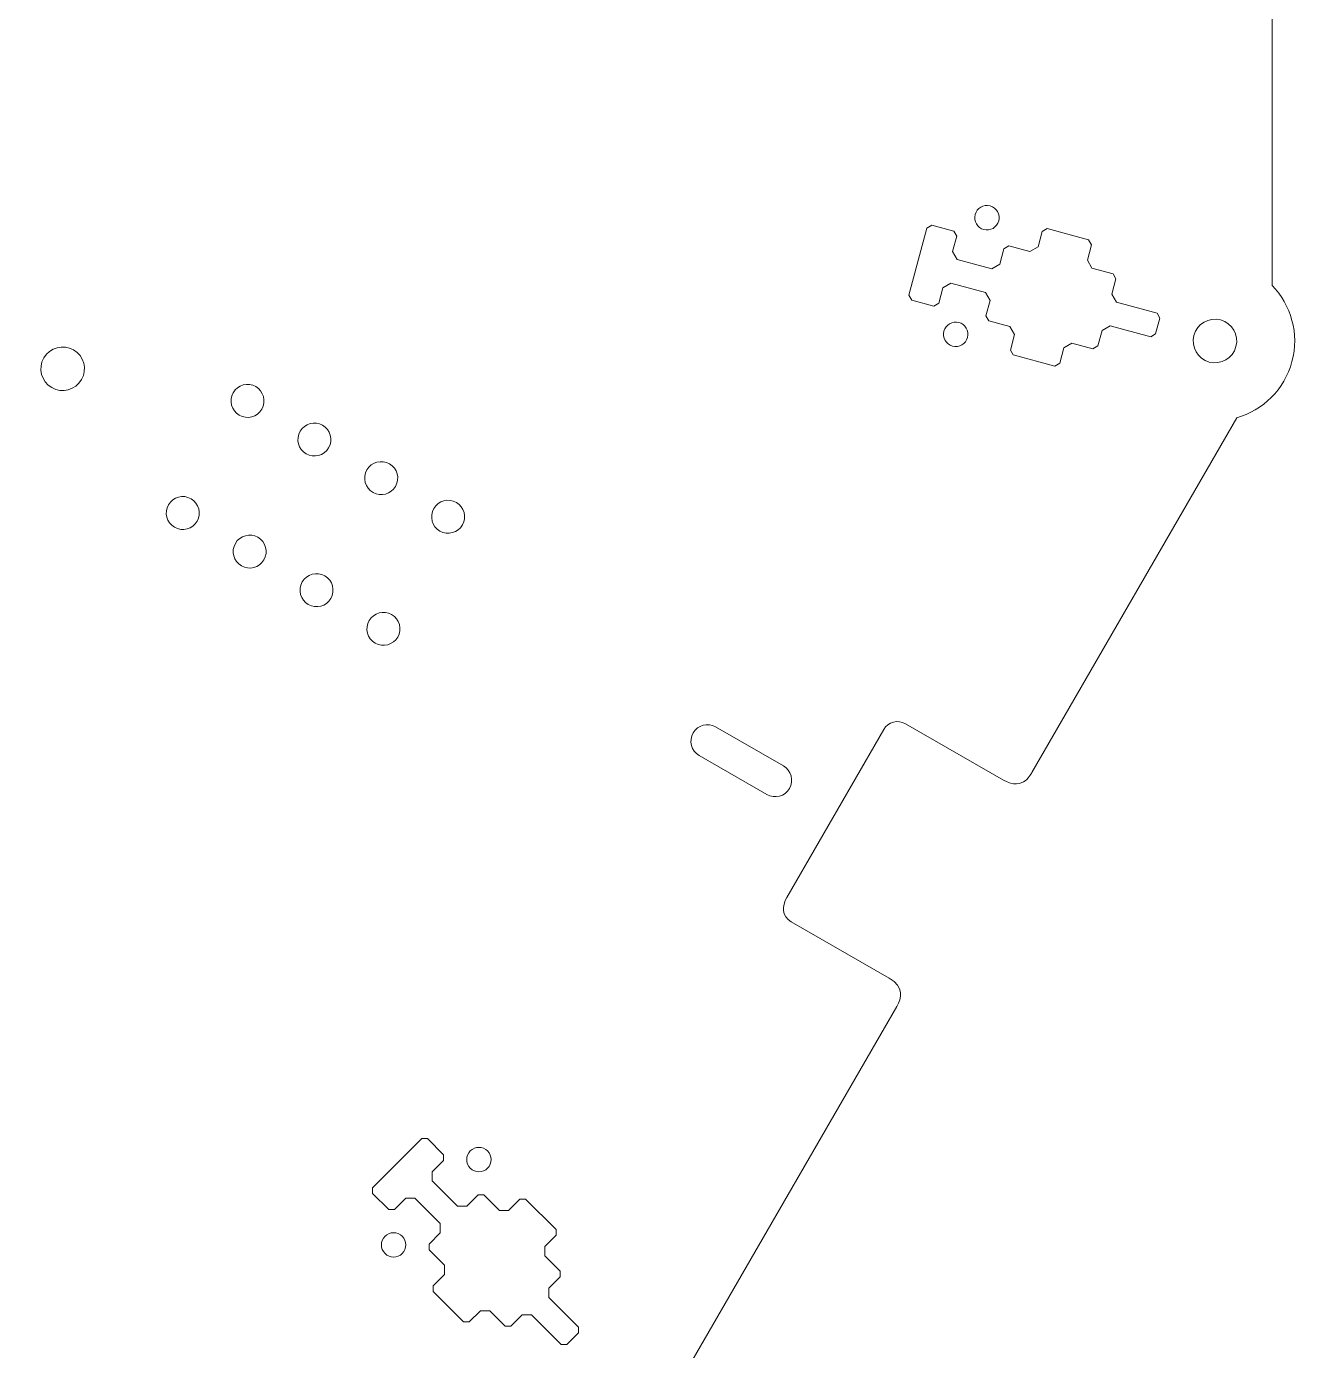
# Model space of a CAD drawing. Header units: millimetres. Extents: x -953 to 952, y -545 to 437.
# Drawn here: x -317.9 to -78.5, y -302.7 to -53.7 of the extents above; entities that cross this region are included whole.
import ezdxf

# ---------------------------------------------------------------- set-up
doc = ezdxf.new("R2010")
doc.units = ezdxf.units.MM
doc.header["$MEASUREMENT"] = 0
doc.layers.add('Layer 1', color=7, linetype='Continuous')

msp = doc.modelspace()

# ---------------------------------------------------------------- linework, layer by layer
at = {"layer": 'Layer 1', "lineweight": 9}
for points, knots in [([(-834.6309, -318.9228), (-830.7635, -322.7902), (-825.3098, -324.1036), (-820.3643, -322.8643), (-820.3643, -322.8643), (-820.3643, -322.8643), (-642.9089, -425.3183), (-642.9089, -425.3183), (-642.9089, -425.3183), (-641.5097, -430.2216), (-637.6452, -434.2887), (-632.3617, -435.7044), (-632.3617, -435.7044), (-627.0786, -437.12), (-621.6989, -435.5305), (-618.0356, -431.9846), (-618.0356, -431.9846), (-618.0356, -431.9846), (-540.963, -431.9845), (-540.963, -431.9845), (-540.963, -431.9845), (-539.1595, -431.9725), (-537.1274, -431.3999), (-537.1051, -428.0671), (-537.1051, -428.0671), (-537.1051, -428.0671), (-537.1049, -406.8183), (-537.1049, -406.8183), (-537.1049, -406.8183), (-537.1049, -404.6882), (-535.4382, -403.8182), (-533.5523, -403.8182), (-533.5523, -403.8182), (-533.5523, -403.8182), (-497.1043, -403.8181), (-497.1043, -403.8181), (-497.1043, -403.8181), (-495.4547, -403.8181), (-494.104, -405.1686), (-494.104, -406.8181), (-494.104, -406.8181), (-494.104, -406.8181), (-494.1044, -428.0669), (-494.1044, -428.0669), (-494.1044, -428.0669), (-494.0786, -431.9248), (-491.1176, -431.9848), (-490.3663, -431.9796), (-490.3663, -431.9796), (-490.2571, -431.9789), (-490.1527, -431.9846), (-490.0439, -431.9846), (-490.0439, -431.9846), (-490.0439, -431.9846), (-413.1279, -431.9846), (-413.1279, -431.9846), (-413.1279, -431.9846), (-409.4645, -435.5314), (-404.0842, -437.1214), (-398.8006, -435.7057), (-398.8006, -435.7057), (-393.5176, -434.2901), (-389.6533, -430.2238), (-388.2537, -425.3212), (-388.2537, -425.3212), (-329.1552, -391.2006), (-270.0566, -357.08), (-210.958, -322.9595), (-210.958, -322.9595), (-206.012, -324.1994), (-200.5575, -322.8863), (-196.6896, -319.0184), (-196.6896, -319.0184), (-192.8221, -315.151), (-191.5088, -309.6972), (-192.748, -304.7517), (-192.748, -304.7517), (-192.748, -304.7517), (-154.2119, -238.0049), (-154.2119, -238.0049), (-154.2119, -238.0049), (-153.3205, -236.437), (-152.8003, -234.3909), (-155.6755, -232.7052), (-155.6755, -232.7052), (-155.6755, -232.7052), (-174.0774, -222.0806), (-174.0774, -222.0806), (-174.0774, -222.0806), (-175.9221, -221.0155), (-175.8422, -219.1371), (-174.8992, -217.5039), (-174.8992, -217.5039), (-174.8992, -217.5039), (-156.6753, -185.939), (-156.6753, -185.939), (-156.6753, -185.939), (-155.8505, -184.5104), (-154.0056, -184.0159), (-152.5771, -184.8406), (-152.5771, -184.8406), (-152.5771, -184.8406), (-134.1753, -195.4654), (-134.1753, -195.4654), (-134.1753, -195.4654), (-130.3337, -197.6493), (-128.8817, -194.0068), (-128.8275, -194.0381), (-128.8275, -194.0381), (-128.8275, -194.0381), (-90.2942, -127.2964), (-90.2942, -127.2964), (-90.2942, -127.2964), (-85.3908, -125.8973), (-81.3236, -122.0329), (-79.9079, -116.7493), (-79.9079, -116.7493), (-78.4923, -111.4662), (-80.0818, -106.0865), (-83.6278, -102.4232), (-83.6278, -102.4232), (-83.6278, -102.4232), (-83.6277, 102.4845), (-83.6277, 102.4845), (-83.6277, 102.4845), (-80.0809, 106.1479), (-78.4908, 111.5283), (-79.9066, 116.8119), (-79.9066, 116.8119), (-81.3222, 122.0949), (-85.3886, 125.9592), (-90.2911, 127.3587), (-90.2911, 127.3587), (-124.4118, 186.4573), (-158.5324, 245.5559), (-192.653, 304.6545), (-192.653, 304.6545), (-191.4131, 309.6005), (-192.7262, 315.055), (-196.594, 318.9229), (-196.594, 318.9229), (-200.4614, 322.7903), (-205.9151, 324.1037), (-210.8606, 322.8644), (-210.8606, 322.8644), (-210.8606, 322.8644), (-388.316, 425.3184), (-388.316, 425.3184), (-388.316, 425.3184), (-389.7152, 430.2217), (-393.5797, 434.2888), (-398.8632, 435.7045), (-398.8632, 435.7045), (-404.1463, 437.1201), (-409.526, 435.5306), (-413.1893, 431.9847), (-413.1893, 431.9847), (-413.1893, 431.9847), (-490.2619, 431.9846), (-490.2619, 431.9846), (-490.2619, 431.9846), (-492.0654, 431.9726), (-494.0975, 431.4), (-494.1198, 428.0672), (-494.1198, 428.0672), (-494.1198, 428.0672), (-494.12, 406.8184), (-494.12, 406.8184), (-494.12, 406.8184), (-494.12, 404.6883), (-495.7867, 403.8183), (-497.6726, 403.8183), (-497.6726, 403.8183), (-497.6726, 403.8183), (-534.1206, 403.8182), (-534.1206, 403.8182), (-534.1206, 403.8182), (-535.7702, 403.8182), (-537.1209, 405.1687), (-537.1209, 406.8182), (-537.1209, 406.8182), (-537.1209, 406.8182), (-537.1205, 428.067), (-537.1205, 428.067), (-537.1205, 428.067), (-537.1472, 432.0616), (-540.3207, 431.9843), (-540.9299, 431.979), (-540.9299, 431.979), (-540.988, 431.9786), (-541.0384, 431.9847), (-541.0953, 431.9847), (-541.0953, 431.9847), (-541.0953, 431.9847), (-618.097, 431.9847), (-618.097, 431.9847), (-618.097, 431.9847), (-621.7604, 435.5315), (-627.1407, 437.1215), (-632.4243, 435.7058), (-632.4243, 435.7058), (-637.7073, 434.2902), (-641.5716, 430.2239), (-642.9712, 425.3213), (-642.9712, 425.3213), (-702.0697, 391.2007), (-761.1683, 357.0801), (-820.2669, 322.9596), (-820.2669, 322.9596), (-825.2129, 324.1995), (-830.6674, 322.8864), (-834.5353, 319.0185), (-834.5353, 319.0185), (-838.4028, 315.1511), (-839.7161, 309.6973), (-838.4769, 304.7518), (-838.4769, 304.7518), (-838.4769, 304.7518), (-877.013, 238.005), (-877.013, 238.005), (-877.013, 238.005), (-877.9044, 236.4371), (-878.4246, 234.391), (-875.5494, 232.7053), (-875.5494, 232.7053), (-875.5494, 232.7053), (-857.1475, 222.0807), (-857.1475, 222.0807), (-857.1475, 222.0807), (-855.3028, 221.0156), (-855.3827, 219.1372), (-856.3257, 217.504), (-856.3257, 217.504), (-856.3257, 217.504), (-874.5496, 185.9391), (-874.5496, 185.9391), (-874.5496, 185.9391), (-875.3744, 184.5105), (-877.2193, 184.016), (-878.6478, 184.8407), (-878.6478, 184.8407), (-878.6478, 184.8407), (-897.0496, 195.4655), (-897.0496, 195.4655), (-897.0496, 195.4655), (-900.8912, 197.6494), (-902.3432, 194.0069), (-902.3974, 194.0382), (-902.3974, 194.0382), (-902.3974, 194.0382), (-940.9307, 127.2965), (-940.9307, 127.2965), (-940.9307, 127.2965), (-945.8341, 125.8974), (-949.9013, 122.033), (-951.317, 116.7494), (-951.317, 116.7494), (-952.7326, 111.4663), (-951.1431, 106.0866), (-947.5971, 102.4233), (-947.5971, 102.4233), (-947.5971, 102.4233), (-947.5972, -102.4844), (-947.5972, -102.4844), (-947.5972, -102.4844), (-951.144, -106.1478), (-952.7341, -111.5282), (-951.3183, -116.8118), (-951.3183, -116.8118), (-949.9027, -122.0948), (-945.8363, -125.9591), (-940.9338, -127.3586), (-940.9338, -127.3586), (-906.8131, -186.4572), (-872.6925, -245.5558), (-838.5719, -304.6544), (-838.5719, -304.6544), (-839.8118, -309.6004), (-838.4987, -315.0549), (-834.6309, -318.9228)], [0, 0, 0, 0, 0.01408451, 0.01408451, 0.01408451, 0.01408451, 0.02816901, 0.02816901, 0.02816901, 0.02816901, 0.04225352, 0.04225352, 0.04225352, 0.04225352, 0.05633803, 0.05633803, 0.05633803, 0.05633803, 0.07042254, 0.07042254, 0.07042254, 0.07042254, 0.08450704, 0.08450704, 0.08450704, 0.08450704, 0.09859155, 0.09859155, 0.09859155, 0.09859155, 0.11267606, 0.11267606, 0.11267606, 0.11267606, 0.12676056, 0.12676056, 0.12676056, 0.12676056, 0.14084507, 0.14084507, 0.14084507, 0.14084507, 0.15492958, 0.15492958, 0.15492958, 0.15492958, 0.16901408, 0.16901408, 0.16901408, 0.16901408, 0.18309859, 0.18309859, 0.18309859, 0.18309859, 0.1971831, 0.1971831, 0.1971831, 0.1971831, 0.21126761, 0.21126761, 0.21126761, 0.21126761, 0.22535211, 0.22535211, 0.22535211, 0.22535211, 0.23943662, 0.23943662, 0.23943662, 0.23943662, 0.25352113, 0.25352113, 0.25352113, 0.25352113, 0.26760563, 0.26760563, 0.26760563, 0.26760563, 0.28169014, 0.28169014, 0.28169014, 0.28169014, 0.29577465, 0.29577465, 0.29577465, 0.29577465, 0.30985915, 0.30985915, 0.30985915, 0.30985915, 0.32394366, 0.32394366, 0.32394366, 0.32394366, 0.33802817, 0.33802817, 0.33802817, 0.33802817, 0.35211268, 0.35211268, 0.35211268, 0.35211268, 0.36619718, 0.36619718, 0.36619718, 0.36619718, 0.38028169, 0.38028169, 0.38028169, 0.38028169, 0.3943662, 0.3943662, 0.3943662, 0.3943662, 0.4084507, 0.4084507, 0.4084507, 0.4084507, 0.42253521, 0.42253521, 0.42253521, 0.42253521, 0.43661972, 0.43661972, 0.43661972, 0.43661972, 0.45070423, 0.45070423, 0.45070423, 0.45070423, 0.46478873, 0.46478873, 0.46478873, 0.46478873, 0.47887324, 0.47887324, 0.47887324, 0.47887324, 0.49295775, 0.49295775, 0.49295775, 0.49295775, 0.50704225, 0.50704225, 0.50704225, 0.50704225, 0.52112676, 0.52112676, 0.52112676, 0.52112676, 0.53521127, 0.53521127, 0.53521127, 0.53521127, 0.54929577, 0.54929577, 0.54929577, 0.54929577, 0.56338028, 0.56338028, 0.56338028, 0.56338028, 0.57746479, 0.57746479, 0.57746479, 0.57746479, 0.5915493, 0.5915493, 0.5915493, 0.5915493, 0.6056338, 0.6056338, 0.6056338, 0.6056338, 0.61971831, 0.61971831, 0.61971831, 0.61971831, 0.63380282, 0.63380282, 0.63380282, 0.63380282, 0.64788732, 0.64788732, 0.64788732, 0.64788732, 0.66197183, 0.66197183, 0.66197183, 0.66197183, 0.67605634, 0.67605634, 0.67605634, 0.67605634, 0.69014085, 0.69014085, 0.69014085, 0.69014085, 0.70422535, 0.70422535, 0.70422535, 0.70422535, 0.71830986, 0.71830986, 0.71830986, 0.71830986, 0.73239437, 0.73239437, 0.73239437, 0.73239437, 0.74647887, 0.74647887, 0.74647887, 0.74647887, 0.76056338, 0.76056338, 0.76056338, 0.76056338, 0.77464789, 0.77464789, 0.77464789, 0.77464789, 0.78873239, 0.78873239, 0.78873239, 0.78873239, 0.8028169, 0.8028169, 0.8028169, 0.8028169, 0.81690141, 0.81690141, 0.81690141, 0.81690141, 0.83098592, 0.83098592, 0.83098592, 0.83098592, 0.84507042, 0.84507042, 0.84507042, 0.84507042, 0.85915493, 0.85915493, 0.85915493, 0.85915493, 0.87323944, 0.87323944, 0.87323944, 0.87323944, 0.88732394, 0.88732394, 0.88732394, 0.88732394, 0.90140845, 0.90140845, 0.90140845, 0.90140845, 0.91549296, 0.91549296, 0.91549296, 0.91549296, 0.92957746, 0.92957746, 0.92957746, 0.92957746, 0.94366197, 0.94366197, 0.94366197, 0.94366197, 0.95774648, 0.95774648, 0.95774648, 0.95774648, 0.97183099, 0.97183099, 0.97183099, 0.97183099, 1, 1, 1, 1]), ([(-277.8822, -126.8184), (-279.3649, -125.9623), (-279.8729, -124.0664), (-279.0168, -122.5837), (-279.0168, -122.5837), (-278.1608, -121.101), (-276.2649, -120.593), (-274.7822, -121.449), (-274.7822, -121.449), (-273.2994, -122.3051), (-272.7914, -124.201), (-273.6475, -125.6837), (-273.6475, -125.6837), (-274.5035, -127.1664), (-276.3994, -127.6744), (-277.8822, -126.8184)], [0, 0, 0, 0, 0.2, 0.2, 0.2, 0.2, 0.4, 0.4, 0.4, 0.4, 0.6, 0.6, 0.6, 0.6, 1, 1, 1, 1]), ([(-265.305, -134.0798), (-266.7877, -133.2238), (-267.2957, -131.3279), (-266.4396, -129.8451), (-266.4396, -129.8451), (-265.5836, -128.3624), (-263.6877, -127.8544), (-262.205, -128.7105), (-262.205, -128.7105), (-260.7222, -129.5665), (-260.2142, -131.4624), (-261.0703, -132.9451), (-261.0703, -132.9451), (-261.9263, -134.4279), (-263.8222, -134.9359), (-265.305, -134.0798)], [0, 0, 0, 0, 0.2, 0.2, 0.2, 0.2, 0.4, 0.4, 0.4, 0.4, 0.6, 0.6, 0.6, 0.6, 1, 1, 1, 1]), ([(-252.7278, -141.3413), (-254.2105, -140.4852), (-254.7185, -138.5893), (-253.8624, -137.1066), (-253.8624, -137.1066), (-253.0064, -135.6239), (-251.1105, -135.1159), (-249.6278, -135.9719), (-249.6278, -135.9719), (-248.145, -136.828), (-247.637, -138.7239), (-248.4931, -140.2066), (-248.4931, -140.2066), (-249.3491, -141.6893), (-251.245, -142.1973), (-252.7278, -141.3413)], [0, 0, 0, 0, 0.2, 0.2, 0.2, 0.2, 0.4, 0.4, 0.4, 0.4, 0.6, 0.6, 0.6, 0.6, 1, 1, 1, 1]), ([(-290.053, -147.8989), (-291.5357, -147.0429), (-292.0437, -145.1469), (-291.1877, -143.6642), (-291.1877, -143.6642), (-290.3316, -142.1815), (-288.4357, -141.6735), (-286.953, -142.5295), (-286.953, -142.5295), (-285.4703, -143.3856), (-284.9623, -145.2815), (-285.8183, -146.7642), (-285.8183, -146.7642), (-286.6744, -148.2469), (-288.5703, -148.755), (-290.053, -147.8989)], [0, 0, 0, 0, 0.2, 0.2, 0.2, 0.2, 0.4, 0.4, 0.4, 0.4, 0.6, 0.6, 0.6, 0.6, 1, 1, 1, 1]), ([(-240.1506, -148.6027), (-241.6333, -147.7467), (-242.1413, -145.8508), (-241.2852, -144.368), (-241.2852, -144.368), (-240.4292, -142.8853), (-238.5333, -142.3773), (-237.0506, -143.2334), (-237.0506, -143.2334), (-235.5678, -144.0894), (-235.0598, -145.9853), (-235.9159, -147.468), (-235.9159, -147.468), (-236.7719, -148.9508), (-238.6678, -149.4588), (-240.1506, -148.6027)], [0, 0, 0, 0, 0.2, 0.2, 0.2, 0.2, 0.4, 0.4, 0.4, 0.4, 0.6, 0.6, 0.6, 0.6, 1, 1, 1, 1]), ([(-277.4758, -155.1604), (-278.9585, -154.3043), (-279.4665, -152.4084), (-278.6105, -150.9257), (-278.6105, -150.9257), (-277.7544, -149.4429), (-275.8585, -148.9349), (-274.3758, -149.791), (-274.3758, -149.791), (-272.8931, -150.647), (-272.3851, -152.5429), (-273.2411, -154.0257), (-273.2411, -154.0257), (-274.0972, -155.5084), (-275.9931, -156.0164), (-277.4758, -155.1604)], [0, 0, 0, 0, 0.2, 0.2, 0.2, 0.2, 0.4, 0.4, 0.4, 0.4, 0.6, 0.6, 0.6, 0.6, 1, 1, 1, 1]), ([(-264.8986, -162.4218), (-266.3813, -161.5658), (-266.8893, -159.6698), (-266.0333, -158.1871), (-266.0333, -158.1871), (-265.1772, -156.7044), (-263.2813, -156.1964), (-261.7986, -157.0524), (-261.7986, -157.0524), (-260.3159, -157.9085), (-259.8079, -159.8044), (-260.6639, -161.2871), (-260.6639, -161.2871), (-261.52, -162.7698), (-263.4159, -163.2779), (-264.8986, -162.4218)], [0, 0, 0, 0, 0.2, 0.2, 0.2, 0.2, 0.4, 0.4, 0.4, 0.4, 0.6, 0.6, 0.6, 0.6, 1, 1, 1, 1]), ([(-252.3214, -169.6833), (-253.8041, -168.8272), (-254.3121, -166.9313), (-253.4561, -165.4486), (-253.4561, -165.4486), (-252.6, -163.9658), (-250.7041, -163.4578), (-249.2214, -164.3139), (-249.2214, -164.3139), (-247.7387, -165.1699), (-247.2307, -167.0658), (-248.0867, -168.5486), (-248.0867, -168.5486), (-248.9428, -170.0313), (-250.8387, -170.5393), (-252.3214, -169.6833)], [0, 0, 0, 0, 0.2, 0.2, 0.2, 0.2, 0.4, 0.4, 0.4, 0.4, 0.6, 0.6, 0.6, 0.6, 1, 1, 1, 1]), ([(-178.6572, -198.1597), (-178.6572, -198.1597), (-191.3927, -190.8068), (-191.3927, -190.8068), (-191.3927, -190.8068), (-192.8693, -189.9543), (-193.3799, -188.0489), (-192.5274, -186.5723), (-192.5274, -186.5723), (-191.6748, -185.0956), (-189.7693, -184.585), (-188.2927, -185.4375), (-188.2927, -185.4375), (-188.2927, -185.4375), (-175.5572, -192.7903), (-175.5572, -192.7903), (-175.5572, -192.7903), (-174.0808, -193.6427), (-173.5701, -195.5483), (-174.4226, -197.0249), (-174.4226, -197.0249), (-175.2751, -198.5015), (-177.1805, -199.0123), (-178.6572, -198.1597)], [0, 0, 0, 0, 0.14285714, 0.14285714, 0.14285714, 0.14285714, 0.28571429, 0.28571429, 0.28571429, 0.28571429, 0.42857143, 0.42857143, 0.42857143, 0.42857143, 0.57142857, 0.57142857, 0.57142857, 0.57142857, 0.71428571, 0.71428571, 0.71428571, 0.71428571, 1, 1, 1, 1])]:
    msp.add_open_spline(points, degree=3, knots=knots, dxfattribs=at)
at = {"layer": 'Layer 1', "color": 250, "lineweight": 9}
for points, knots in [([(-139.4955, -89.0875), (-139.1666, -87.8605), (-137.9058, -87.1318), (-136.6787, -87.4608), (-136.6787, -87.4608), (-135.4516, -87.7898), (-134.7233, -89.0508), (-135.0521, -90.2779), (-135.0521, -90.2779), (-135.3809, -91.5049), (-136.6421, -92.2327), (-137.8691, -91.9041), (-137.8691, -91.9041), (-139.096, -91.5755), (-139.8243, -90.3143), (-139.4955, -89.0875)], [0, 0, 0, 0, 0.2, 0.2, 0.2, 0.2, 0.4, 0.4, 0.4, 0.4, 0.6, 0.6, 0.6, 0.6, 1, 1, 1, 1]), ([(-143.7371, -96.0291), (-143.7371, -96.0291), (-142.8693, -97.5463), (-142.8693, -97.5463), (-142.8693, -97.5463), (-142.8693, -97.5463), (-136.3626, -99.29), (-136.3626, -99.29), (-136.3626, -99.29), (-136.3626, -99.29), (-134.8504, -98.4101), (-134.8504, -98.4101), (-134.8504, -98.4101), (-134.8504, -98.4101), (-134.0738, -95.5123), (-134.0738, -95.5123), (-134.0738, -95.5123), (-134.0738, -95.5123), (-133.1446, -94.9757), (-133.1446, -94.9757), (-133.1446, -94.9757), (-133.1446, -94.9757), (-129.1765, -96.0391), (-129.1765, -96.0391), (-129.1765, -96.0391), (-129.1765, -96.0391), (-127.6643, -95.1594), (-127.6643, -95.1594), (-127.6643, -95.1594), (-127.6643, -95.1594), (-126.8877, -92.261), (-126.8877, -92.261), (-126.8877, -92.261), (-126.8877, -92.261), (-125.9587, -91.7249), (-125.9587, -91.7249), (-125.9587, -91.7249), (-125.9587, -91.7249), (-118.151, -93.8168), (-118.151, -93.8168), (-118.151, -93.8168), (-118.151, -93.8168), (-117.6147, -94.7459), (-117.6147, -94.7459), (-117.6147, -94.7459), (-117.6147, -94.7459), (-118.3916, -97.644), (-118.3916, -97.644), (-118.3916, -97.644), (-118.3916, -97.644), (-117.5217, -99.1619), (-117.5217, -99.1619), (-117.5217, -99.1619), (-117.5217, -99.1619), (-113.5531, -100.2253), (-113.5531, -100.2253), (-113.5531, -100.2253), (-113.5531, -100.2253), (-113.0169, -101.1543), (-113.0169, -101.1543), (-113.0169, -101.1543), (-113.0169, -101.1543), (-113.7933, -104.0525), (-113.7933, -104.0525), (-113.7933, -104.0525), (-113.7933, -104.0525), (-112.9236, -105.5704), (-112.9236, -105.5704), (-112.9236, -105.5704), (-112.9236, -105.5704), (-105.2844, -107.6172), (-105.2844, -107.6172), (-105.2844, -107.6172), (-105.2844, -107.6172), (-104.7482, -108.5464), (-104.7482, -108.5464), (-104.7482, -108.5464), (-104.7482, -108.5464), (-105.5458, -111.524), (-105.5458, -111.524), (-105.5458, -111.524), (-105.5458, -111.524), (-106.4749, -112.0607), (-106.4749, -112.0607), (-106.4749, -112.0607), (-106.4749, -112.0607), (-114.114, -110.0137), (-114.114, -110.0137), (-114.114, -110.0137), (-114.114, -110.0137), (-115.6263, -110.8933), (-115.6263, -110.8933), (-115.6263, -110.8933), (-115.6263, -110.8933), (-116.4027, -113.7914), (-116.4027, -113.7914), (-116.4027, -113.7914), (-116.4027, -113.7914), (-117.3317, -114.3279), (-117.3317, -114.3279), (-117.3317, -114.3279), (-117.3317, -114.3279), (-121.3003, -113.2645), (-121.3003, -113.2645), (-121.3003, -113.2645), (-121.3003, -113.2645), (-122.8124, -114.1441), (-122.8124, -114.1441), (-122.8124, -114.1441), (-122.8124, -114.1441), (-123.5891, -117.0424), (-123.5891, -117.0424), (-123.5891, -117.0424), (-123.5891, -117.0424), (-124.5182, -117.579), (-124.5182, -117.579), (-124.5182, -117.579), (-124.5182, -117.579), (-132.3255, -115.4868), (-132.3255, -115.4868), (-132.3255, -115.4868), (-132.3255, -115.4868), (-132.8618, -114.5576), (-132.8618, -114.5576), (-132.8618, -114.5576), (-132.8618, -114.5576), (-132.0853, -111.6595), (-132.0853, -111.6595), (-132.0853, -111.6595), (-132.0853, -111.6595), (-132.9553, -110.1415), (-132.9553, -110.1415), (-132.9553, -110.1415), (-132.9553, -110.1415), (-136.9236, -109.078), (-136.9236, -109.078), (-136.9236, -109.078), (-136.9236, -109.078), (-137.4595, -108.1492), (-137.4595, -108.1492), (-137.4595, -108.1492), (-137.4595, -108.1492), (-136.6833, -105.251), (-136.6833, -105.251), (-136.6833, -105.251), (-136.6833, -105.251), (-137.5506, -103.7337), (-137.5506, -103.7337), (-137.5506, -103.7337), (-137.5506, -103.7337), (-144.0576, -101.99), (-144.0576, -101.99), (-144.0576, -101.99), (-144.0576, -101.99), (-145.5701, -102.87), (-145.5701, -102.87), (-145.5701, -102.87), (-145.5701, -102.87), (-146.3466, -105.7679), (-146.3466, -105.7679), (-146.3466, -105.7679), (-146.3466, -105.7679), (-147.2757, -106.3045), (-147.2757, -106.3045), (-147.2757, -106.3045), (-147.2757, -106.3045), (-151.4122, -105.1959), (-151.4122, -105.1959), (-151.4122, -105.1959), (-151.4122, -105.1959), (-151.9486, -104.2669), (-151.9486, -104.2669), (-151.9486, -104.2669), (-151.9486, -104.2669), (-148.5628, -91.6298), (-148.5628, -91.6298), (-148.5628, -91.6298), (-148.5628, -91.6298), (-147.6336, -91.0933), (-147.6336, -91.0933), (-147.6336, -91.0933), (-147.6336, -91.0933), (-143.4972, -92.2018), (-143.4972, -92.2018), (-143.4972, -92.2018), (-143.4972, -92.2018), (-142.9604, -93.1309), (-142.9604, -93.1309), (-142.9604, -93.1309), (-142.9604, -93.1309), (-143.7371, -96.0291), (-143.7371, -96.0291)], [0, 0, 0, 0, 0.02040816, 0.02040816, 0.02040816, 0.02040816, 0.04081633, 0.04081633, 0.04081633, 0.04081633, 0.06122449, 0.06122449, 0.06122449, 0.06122449, 0.08163265, 0.08163265, 0.08163265, 0.08163265, 0.10204082, 0.10204082, 0.10204082, 0.10204082, 0.12244898, 0.12244898, 0.12244898, 0.12244898, 0.14285714, 0.14285714, 0.14285714, 0.14285714, 0.16326531, 0.16326531, 0.16326531, 0.16326531, 0.18367347, 0.18367347, 0.18367347, 0.18367347, 0.20408163, 0.20408163, 0.20408163, 0.20408163, 0.2244898, 0.2244898, 0.2244898, 0.2244898, 0.24489796, 0.24489796, 0.24489796, 0.24489796, 0.26530612, 0.26530612, 0.26530612, 0.26530612, 0.28571429, 0.28571429, 0.28571429, 0.28571429, 0.30612245, 0.30612245, 0.30612245, 0.30612245, 0.32653061, 0.32653061, 0.32653061, 0.32653061, 0.34693878, 0.34693878, 0.34693878, 0.34693878, 0.36734694, 0.36734694, 0.36734694, 0.36734694, 0.3877551, 0.3877551, 0.3877551, 0.3877551, 0.40816327, 0.40816327, 0.40816327, 0.40816327, 0.42857143, 0.42857143, 0.42857143, 0.42857143, 0.44897959, 0.44897959, 0.44897959, 0.44897959, 0.46938776, 0.46938776, 0.46938776, 0.46938776, 0.48979592, 0.48979592, 0.48979592, 0.48979592, 0.51020408, 0.51020408, 0.51020408, 0.51020408, 0.53061224, 0.53061224, 0.53061224, 0.53061224, 0.55102041, 0.55102041, 0.55102041, 0.55102041, 0.57142857, 0.57142857, 0.57142857, 0.57142857, 0.59183673, 0.59183673, 0.59183673, 0.59183673, 0.6122449, 0.6122449, 0.6122449, 0.6122449, 0.63265306, 0.63265306, 0.63265306, 0.63265306, 0.65306122, 0.65306122, 0.65306122, 0.65306122, 0.67346939, 0.67346939, 0.67346939, 0.67346939, 0.69387755, 0.69387755, 0.69387755, 0.69387755, 0.71428571, 0.71428571, 0.71428571, 0.71428571, 0.73469388, 0.73469388, 0.73469388, 0.73469388, 0.75510204, 0.75510204, 0.75510204, 0.75510204, 0.7755102, 0.7755102, 0.7755102, 0.7755102, 0.79591837, 0.79591837, 0.79591837, 0.79591837, 0.81632653, 0.81632653, 0.81632653, 0.81632653, 0.83673469, 0.83673469, 0.83673469, 0.83673469, 0.85714286, 0.85714286, 0.85714286, 0.85714286, 0.87755102, 0.87755102, 0.87755102, 0.87755102, 0.89795918, 0.89795918, 0.89795918, 0.89795918, 0.91836735, 0.91836735, 0.91836735, 0.91836735, 0.93877551, 0.93877551, 0.93877551, 0.93877551, 0.95918367, 0.95918367, 0.95918367, 0.95918367, 1, 1, 1, 1]), ([(-145.3676, -111.0026), (-145.0388, -109.7756), (-143.7777, -109.0477), (-142.5507, -109.3763), (-142.5507, -109.3763), (-141.3239, -109.705), (-140.5957, -110.9661), (-140.9244, -112.1931), (-140.9244, -112.1931), (-141.2531, -113.4201), (-142.5143, -114.1479), (-143.7413, -113.8193), (-143.7413, -113.8193), (-144.9683, -113.4905), (-145.6965, -112.2296), (-145.3676, -111.0026)], [0, 0, 0, 0, 0.2, 0.2, 0.2, 0.2, 0.4, 0.4, 0.4, 0.4, 0.6, 0.6, 0.6, 0.6, 1, 1, 1, 1]), ([(-241.5735, -269.1013), (-241.5735, -269.1013), (-241.5806, -270.8491), (-241.5806, -270.8491), (-241.5806, -270.8491), (-241.5806, -270.8491), (-236.8174, -275.6126), (-236.8174, -275.6126), (-236.8174, -275.6126), (-236.8174, -275.6126), (-235.0679, -275.6066), (-235.0679, -275.6066), (-235.0679, -275.6066), (-235.0679, -275.6066), (-232.9464, -273.4854), (-232.9464, -273.4854), (-232.9464, -273.4854), (-232.9464, -273.4854), (-231.8734, -273.4853), (-231.8734, -273.4853), (-231.8734, -273.4853), (-231.8734, -273.4853), (-228.9686, -276.3903), (-228.9686, -276.3903), (-228.9686, -276.3903), (-228.9686, -276.3903), (-227.2192, -276.3845), (-227.2192, -276.3845), (-227.2192, -276.3845), (-227.2192, -276.3845), (-225.0974, -274.2627), (-225.0974, -274.2627), (-225.0974, -274.2627), (-225.0974, -274.2627), (-224.0248, -274.2629), (-224.0248, -274.2629), (-224.0248, -274.2629), (-224.0248, -274.2629), (-218.3091, -279.9784), (-218.3091, -279.9784), (-218.3091, -279.9784), (-218.3091, -279.9784), (-218.3092, -281.0512), (-218.3092, -281.0512), (-218.3092, -281.0512), (-218.3092, -281.0512), (-220.4311, -283.1726), (-220.4311, -283.1726), (-220.4311, -283.1726), (-220.4311, -283.1726), (-220.4367, -284.9221), (-220.4367, -284.9221), (-220.4367, -284.9221), (-220.4367, -284.9221), (-217.5315, -287.8273), (-217.5315, -287.8273), (-217.5315, -287.8273), (-217.5315, -287.8273), (-217.5316, -288.8999), (-217.5316, -288.8999), (-217.5316, -288.8999), (-217.5316, -288.8999), (-219.6531, -291.0217), (-219.6531, -291.0217), (-219.6531, -291.0217), (-219.6531, -291.0217), (-219.6589, -292.771), (-219.6589, -292.771), (-219.6589, -292.771), (-219.6589, -292.771), (-214.0665, -298.3632), (-214.0665, -298.3632), (-214.0665, -298.3632), (-214.0665, -298.3632), (-214.0668, -299.436), (-214.0668, -299.436), (-214.0668, -299.436), (-214.0668, -299.436), (-216.2463, -301.6159), (-216.2463, -301.6159), (-216.2463, -301.6159), (-216.2463, -301.6159), (-217.3193, -301.6162), (-217.3193, -301.6162), (-217.3193, -301.6162), (-217.3193, -301.6162), (-222.9114, -296.0239), (-222.9114, -296.0239), (-222.9114, -296.0239), (-222.9114, -296.0239), (-224.6609, -296.0295), (-224.6609, -296.0295), (-224.6609, -296.0295), (-224.6609, -296.0295), (-226.7824, -298.1511), (-226.7824, -298.1511), (-226.7824, -298.1511), (-226.7824, -298.1511), (-227.8551, -298.1512), (-227.8551, -298.1512), (-227.8551, -298.1512), (-227.8551, -298.1512), (-230.7604, -295.246), (-230.7604, -295.246), (-230.7604, -295.246), (-230.7604, -295.246), (-232.5097, -295.2517), (-232.5097, -295.2517), (-232.5097, -295.2517), (-232.5097, -295.2517), (-234.6315, -297.3733), (-234.6315, -297.3733), (-234.6315, -297.3733), (-234.6315, -297.3733), (-235.7044, -297.3735), (-235.7044, -297.3735), (-235.7044, -297.3735), (-235.7044, -297.3735), (-241.4196, -291.658), (-241.4196, -291.658), (-241.4196, -291.658), (-241.4196, -291.658), (-241.4195, -290.5851), (-241.4195, -290.5851), (-241.4195, -290.5851), (-241.4195, -290.5851), (-239.2979, -288.4635), (-239.2979, -288.4635), (-239.2979, -288.4635), (-239.2979, -288.4635), (-239.2924, -286.7139), (-239.2924, -286.7139), (-239.2924, -286.7139), (-239.2924, -286.7139), (-242.1973, -283.8087), (-242.1973, -283.8087), (-242.1973, -283.8087), (-242.1973, -283.8087), (-242.197, -282.7364), (-242.197, -282.7364), (-242.197, -282.7364), (-242.197, -282.7364), (-240.0757, -280.6146), (-240.0757, -280.6146), (-240.0757, -280.6146), (-240.0757, -280.6146), (-240.0681, -278.8669), (-240.0681, -278.8669), (-240.0681, -278.8669), (-240.0681, -278.8669), (-244.8315, -274.1033), (-244.8315, -274.1033), (-244.8315, -274.1033), (-244.8315, -274.1033), (-246.5814, -274.1092), (-246.5814, -274.1092), (-246.5814, -274.1092), (-246.5814, -274.1092), (-248.7028, -276.2306), (-248.7028, -276.2306), (-248.7028, -276.2306), (-248.7028, -276.2306), (-249.7757, -276.2307), (-249.7757, -276.2307), (-249.7757, -276.2307), (-249.7757, -276.2307), (-252.8037, -273.2024), (-252.8037, -273.2024), (-252.8037, -273.2024), (-252.8037, -273.2024), (-252.8038, -272.1297), (-252.8038, -272.1297), (-252.8038, -272.1297), (-252.8038, -272.1297), (-243.553, -262.8785), (-243.553, -262.8785), (-243.553, -262.8785), (-243.553, -262.8785), (-242.4801, -262.8785), (-242.4801, -262.8785), (-242.4801, -262.8785), (-242.4801, -262.8785), (-239.4521, -265.9067), (-239.4521, -265.9067), (-239.4521, -265.9067), (-239.4521, -265.9067), (-239.4518, -266.9797), (-239.4518, -266.9797), (-239.4518, -266.9797), (-239.4518, -266.9797), (-241.5735, -269.1013), (-241.5735, -269.1013)], [0, 0, 0, 0, 0.02040816, 0.02040816, 0.02040816, 0.02040816, 0.04081633, 0.04081633, 0.04081633, 0.04081633, 0.06122449, 0.06122449, 0.06122449, 0.06122449, 0.08163265, 0.08163265, 0.08163265, 0.08163265, 0.10204082, 0.10204082, 0.10204082, 0.10204082, 0.12244898, 0.12244898, 0.12244898, 0.12244898, 0.14285714, 0.14285714, 0.14285714, 0.14285714, 0.16326531, 0.16326531, 0.16326531, 0.16326531, 0.18367347, 0.18367347, 0.18367347, 0.18367347, 0.20408163, 0.20408163, 0.20408163, 0.20408163, 0.2244898, 0.2244898, 0.2244898, 0.2244898, 0.24489796, 0.24489796, 0.24489796, 0.24489796, 0.26530612, 0.26530612, 0.26530612, 0.26530612, 0.28571429, 0.28571429, 0.28571429, 0.28571429, 0.30612245, 0.30612245, 0.30612245, 0.30612245, 0.32653061, 0.32653061, 0.32653061, 0.32653061, 0.34693878, 0.34693878, 0.34693878, 0.34693878, 0.36734694, 0.36734694, 0.36734694, 0.36734694, 0.3877551, 0.3877551, 0.3877551, 0.3877551, 0.40816327, 0.40816327, 0.40816327, 0.40816327, 0.42857143, 0.42857143, 0.42857143, 0.42857143, 0.44897959, 0.44897959, 0.44897959, 0.44897959, 0.46938776, 0.46938776, 0.46938776, 0.46938776, 0.48979592, 0.48979592, 0.48979592, 0.48979592, 0.51020408, 0.51020408, 0.51020408, 0.51020408, 0.53061224, 0.53061224, 0.53061224, 0.53061224, 0.55102041, 0.55102041, 0.55102041, 0.55102041, 0.57142857, 0.57142857, 0.57142857, 0.57142857, 0.59183673, 0.59183673, 0.59183673, 0.59183673, 0.6122449, 0.6122449, 0.6122449, 0.6122449, 0.63265306, 0.63265306, 0.63265306, 0.63265306, 0.65306122, 0.65306122, 0.65306122, 0.65306122, 0.67346939, 0.67346939, 0.67346939, 0.67346939, 0.69387755, 0.69387755, 0.69387755, 0.69387755, 0.71428571, 0.71428571, 0.71428571, 0.71428571, 0.73469388, 0.73469388, 0.73469388, 0.73469388, 0.75510204, 0.75510204, 0.75510204, 0.75510204, 0.7755102, 0.7755102, 0.7755102, 0.7755102, 0.79591837, 0.79591837, 0.79591837, 0.79591837, 0.81632653, 0.81632653, 0.81632653, 0.81632653, 0.83673469, 0.83673469, 0.83673469, 0.83673469, 0.85714286, 0.85714286, 0.85714286, 0.85714286, 0.87755102, 0.87755102, 0.87755102, 0.87755102, 0.89795918, 0.89795918, 0.89795918, 0.89795918, 0.91836735, 0.91836735, 0.91836735, 0.91836735, 0.93877551, 0.93877551, 0.93877551, 0.93877551, 0.95918367, 0.95918367, 0.95918367, 0.95918367, 1, 1, 1, 1]), ([(-234.4294, -265.2105), (-233.531, -264.3123), (-232.0748, -264.3117), (-231.1766, -265.2101), (-231.1766, -265.2101), (-230.2784, -266.1086), (-230.2782, -267.5648), (-231.1765, -268.4631), (-231.1765, -268.4631), (-232.0747, -269.3613), (-233.5308, -269.361), (-234.4292, -268.4629), (-234.4292, -268.4629), (-235.3274, -267.5649), (-235.3275, -266.1085), (-234.4294, -265.2105)], [0, 0, 0, 0, 0.2, 0.2, 0.2, 0.2, 0.4, 0.4, 0.4, 0.4, 0.6, 0.6, 0.6, 0.6, 1, 1, 1, 1]), ([(-250.4723, -281.2535), (-249.574, -280.3553), (-248.118, -280.3554), (-247.2196, -281.2535), (-247.2196, -281.2535), (-246.3216, -282.1516), (-246.3215, -283.6078), (-247.2196, -284.5061), (-247.2196, -284.5061), (-248.1178, -285.4043), (-249.5739, -285.404), (-250.4722, -284.506), (-250.4722, -284.506), (-251.3704, -283.6077), (-251.3706, -282.1516), (-250.4723, -281.2535)], [0, 0, 0, 0, 0.2, 0.2, 0.2, 0.2, 0.4, 0.4, 0.4, 0.4, 0.6, 0.6, 0.6, 0.6, 1, 1, 1, 1])]:
    msp.add_open_spline(points, degree=3, knots=knots, dxfattribs=at)
at = {"layer": 'Layer 1', "color": 1, "lineweight": 9}
for points in [[(-98.357, -111.806), (-97.7735, -109.6285), (-95.5133, -108.323), (-93.3357, -108.9066), (-93.3357, -108.9066), (-91.1582, -109.4901), (-89.8529, -111.7505), (-90.4364, -113.928), (-90.4364, -113.928), (-91.0199, -116.1058), (-93.2803, -117.4107), (-95.458, -116.8272), (-95.458, -116.8272), (-97.6354, -116.2437), (-98.9405, -113.9833), (-98.357, -111.806)], [(-314.6416, -116.0334), (-313.5144, -114.0812), (-310.9933, -113.4052), (-309.041, -114.5325), (-309.041, -114.5325), (-307.0887, -115.6597), (-306.413, -118.1809), (-307.5401, -120.1332), (-307.5401, -120.1332), (-308.6674, -122.0857), (-311.1885, -122.7611), (-313.141, -121.6339), (-313.141, -121.6339), (-315.0932, -120.5067), (-315.7688, -117.9856), (-314.6416, -116.0334)]]:
    msp.add_open_spline(points, degree=3, knots=[0, 0, 0, 0, 0.2, 0.2, 0.2, 0.2, 0.4, 0.4, 0.4, 0.4, 0.6, 0.6, 0.6, 0.6, 1, 1, 1, 1], dxfattribs=at)

doc.saveas('drawing.dxf')
